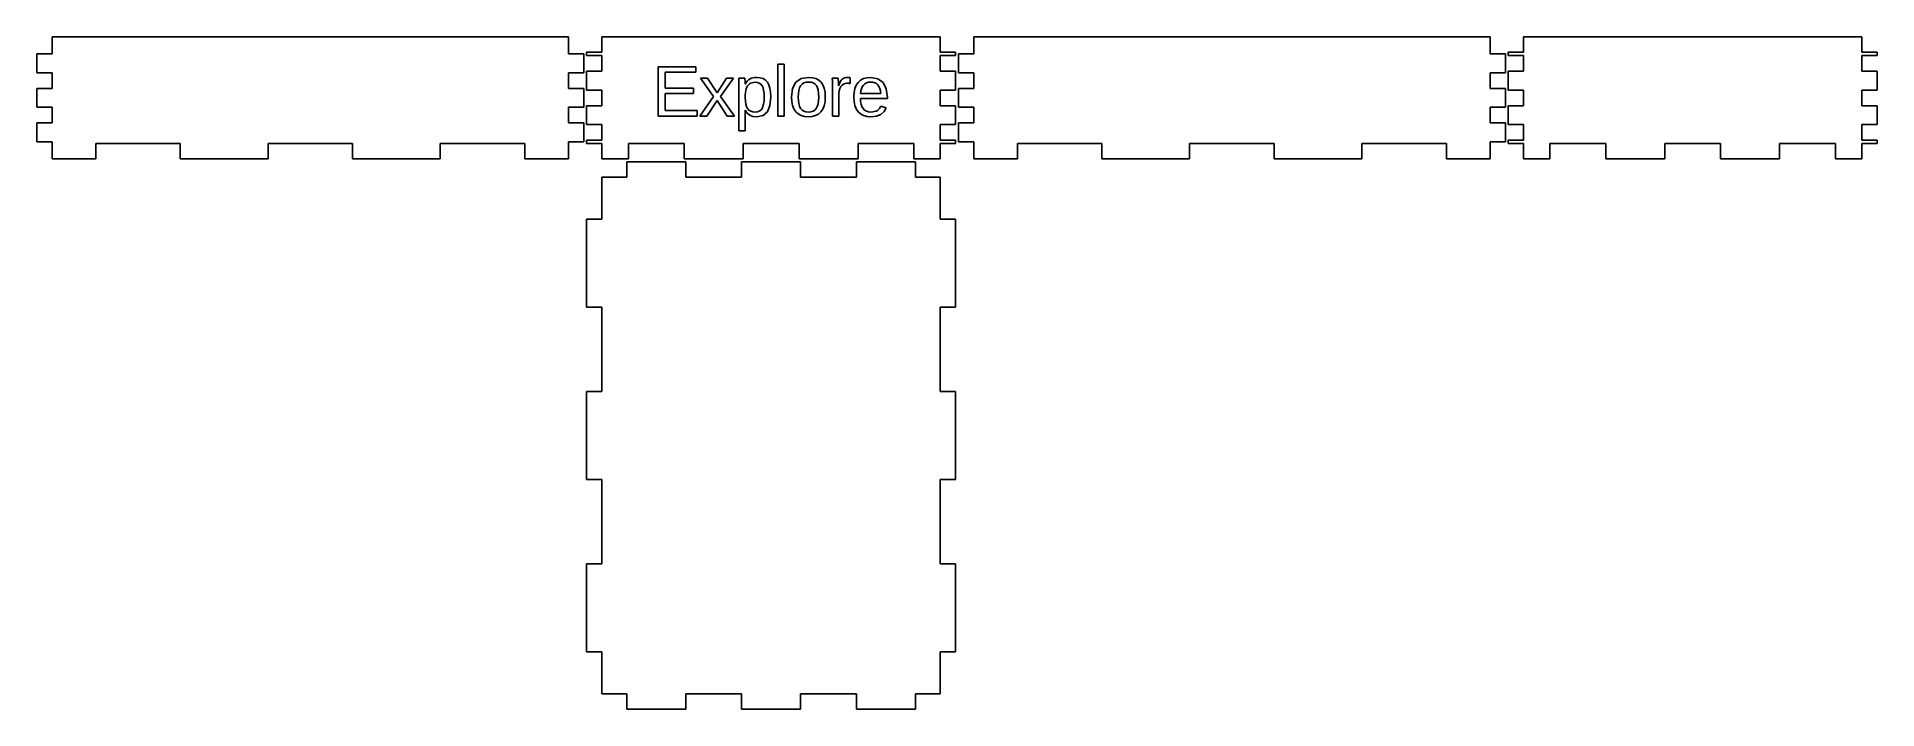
# Model space of a CAD drawing. Header units: metres. Extents: x -128 to 193, y -165 to -48.
import ezdxf

# ---------------------------------------------------------------- set-up
doc = ezdxf.new("R2010")
doc.units = ezdxf.units.M

msp = doc.modelspace()

# ---------------------------------------------------------------- linework, layer by layer
for p, q in [((-35.285, -47.625), (-125.215, -47.625)), ((-125.215, -47.625), (-125.215, -50.61)), ((-35.285, -50.61), (-35.285, -47.625)), ((29.465, -47.625), (-29.465, -47.625)), ((-29.465, -47.625), (-29.465, -50.285)), ((29.465, -50.285), (29.465, -47.625)), ((125.215, -47.625), (35.285, -47.625)), ((35.285, -47.625), (35.285, -50.61)), ((125.215, -50.61), (125.215, -47.625)), ((189.965, -47.625), (131.035, -47.625)), ((131.035, -47.625), (131.035, -50.285)), ((189.965, -50.285), (189.965, -47.625)), ((-125.215, -50.61), (-127.875, -50.61)), ((-127.875, -50.61), (-127.875, -53.89)), ((-32.625, -50.61), (-35.285, -50.61)), ((-32.625, -53.89), (-32.625, -50.61)), ((-29.465, -50.285), (-32.125, -50.285)), ((-32.125, -50.285), (-32.125, -50.89)), ((-32.125, -50.89), (-29.465, -50.89)), ((-29.465, -50.89), (-29.465, -53.61)), ((32.125, -50.285), (29.465, -50.285)), ((29.465, -53.61), (29.465, -50.89)), ((29.465, -50.89), (32.125, -50.89)), ((32.125, -50.89), (32.125, -50.285)), ((35.285, -50.61), (32.625, -50.61)), ((32.625, -50.61), (32.625, -53.89)), ((127.875, -50.61), (125.215, -50.61)), ((127.875, -53.89), (127.875, -50.61)), ((131.035, -50.285), (128.375, -50.285)), ((128.375, -50.285), (128.375, -50.89)), ((128.375, -50.89), (131.035, -50.89)), ((131.035, -50.89), (131.035, -53.61)), ((192.625, -50.285), (189.965, -50.285)), ((189.965, -53.61), (189.965, -50.89)), ((189.965, -50.89), (192.625, -50.89)), ((192.625, -50.89), (192.625, -50.285)), ((-127.875, -53.89), (-125.215, -53.89)), ((-125.215, -53.89), (-125.215, -56.61)), ((-35.285, -56.61), (-35.285, -53.89)), ((-35.285, -53.89), (-32.625, -53.89)), ((-29.465, -53.61), (-32.125, -53.61)), ((-32.125, -53.61), (-32.125, -56.89)), ((-19.6391, -61.4062), (-19.6391, -52.8303)), ((-19.6391, -52.8303), (-13.1281, -52.8303)), ((-13.1281, -53.7812), (-18.4751, -53.7812)), ((-18.4751, -53.7812), (-18.4751, -56.5423)), ((-13.1281, -52.8303), (-13.1281, -53.7812)), ((1.17386, -61.4062), (1.17386, -52.3823)), ((1.17386, -52.3823), (2.27086, -52.3823)), ((2.27086, -52.3823), (2.27086, -61.4062)), ((32.125, -53.61), (29.465, -53.61)), ((32.125, -56.89), (32.125, -53.61)), ((32.625, -53.89), (35.285, -53.89)), ((35.285, -53.89), (35.285, -56.61)), ((125.215, -56.61), (125.215, -53.89)), ((125.215, -53.89), (127.875, -53.89)), ((131.035, -53.61), (128.375, -53.61)), ((128.375, -53.61), (128.375, -56.89)), ((192.625, -53.61), (189.965, -53.61)), ((192.625, -56.89), (192.625, -53.61)), ((-125.215, -56.61), (-127.875, -56.61)), ((-127.875, -56.61), (-127.875, -59.89)), ((-32.625, -56.61), (-35.285, -56.61)), ((-32.625, -59.89), (-32.625, -56.61)), ((-32.125, -56.89), (-29.465, -56.89)), ((-29.465, -56.89), (-29.465, -59.61)), ((-18.4751, -56.5423), (-13.4931, -56.5423)), ((-13.4931, -57.4803), (-18.4751, -57.4803)), ((-18.4751, -57.4803), (-18.4751, -60.4552)), ((-13.4931, -56.5423), (-13.4931, -57.4803)), ((-10.0312, -58.0193), (-12.2822, -54.8143)), ((-12.2822, -54.8143), (-11.0692, -54.8143)), ((-11.0692, -54.8143), (-9.40919, -57.3793)), ((-9.40919, -57.3793), (-7.76219, -54.8143)), ((-6.5372, -54.8143), (-8.78819, -58.0073)), ((-7.76219, -54.8143), (-6.5372, -54.8143)), ((-5.62326, -55.0211), (-5.63945, -54.8143)), ((-5.63945, -54.8143), (-4.57845, -54.8143)), ((-5.61169, -55.3138), (-5.62326, -55.0211)), ((-5.60475, -55.6921), (-5.61169, -55.3138)), ((-5.60245, -56.1562), (-5.60475, -55.6921)), ((-5.60245, -63.9662), (-5.60245, -56.1562)), ((-4.57845, -54.8143), (-4.57507, -54.834)), ((-4.57507, -54.834), (-4.55382, -55.0703)), ((-4.55382, -55.0703), (-4.53983, -55.2983)), ((-4.53983, -55.2983), (-4.52119, -55.702)), ((-4.52119, -55.702), (-4.51744, -55.8653)), ((-4.51744, -55.8653), (-4.49344, -55.8653)), ((-4.45795, -57.3393), (-4.49358, -57.7413)), ((-4.49344, -55.8653), (-4.3362, -55.5802)), ((-4.39857, -56.9813), (-4.45795, -57.3393)), ((-4.31544, -56.6673), (-4.39857, -56.9813)), ((-4.3362, -55.5802), (-4.15544, -55.336)), ((-4.20901, -56.3946), (-4.31544, -56.6673)), ((-4.08069, -56.1605), (-4.20901, -56.3946)), ((-4.15544, -55.336), (-3.9512, -55.1327)), ((-3.93051, -55.9651), (-4.08069, -56.1605)), ((-3.9512, -55.1327), (-3.72345, -54.9703)), ((-3.75844, -55.8083), (-3.93051, -55.9651)), ((-3.55782, -55.6879), (-3.75844, -55.8083)), ((-3.72345, -54.9703), (-3.46501, -54.846)), ((-3.32195, -55.602), (-3.55782, -55.6879)), ((-3.46501, -54.846), (-3.1687, -54.7573)), ((-3.05083, -55.5504), (-3.32195, -55.602)), ((-3.1687, -54.7573), (-2.8345, -54.704)), ((-2.74445, -55.5333), (-3.05083, -55.5504)), ((-2.8345, -54.704), (-2.46245, -54.6863)), ((-2.3692, -55.5703), (-2.74445, -55.5333)), ((-2.46245, -54.6863), (-1.89426, -54.7374)), ((-2.04845, -55.6815), (-2.3692, -55.5703)), ((-1.7822, -55.8668), (-2.04845, -55.6815)), ((-1.89426, -54.7374), (-1.40269, -54.891)), ((-1.57045, -56.1263), (-1.7822, -55.8668)), ((-1.40901, -56.4721), (-1.57045, -56.1263)), ((-1.2937, -56.9165), (-1.40901, -56.4721)), ((-1.40269, -54.891), (-0.98776, -55.1469)), ((-1.2245, -57.4596), (-1.2937, -56.9165)), ((-1.20145, -58.1013), (-1.2245, -57.4596)), ((-0.98776, -55.1469), (-0.64945, -55.5053)), ((-0.64945, -55.5053), (-0.38695, -55.9727)), ((-0.38695, -55.9727), (-0.19945, -56.557)), ((-0.19945, -56.557), (-0.08694, -57.2582)), ((-0.08694, -57.2582), (-0.04944, -58.0763)), ((3.56886, -58.1043), (3.75281, -56.6089)), ((3.75281, -56.6089), (4.30461, -55.5408)), ((4.30461, -55.5408), (5.2243, -54.8999)), ((4.7475, -57.4768), (4.72087, -58.1043)), ((4.82736, -56.9383), (4.7475, -57.4768)), ((4.96049, -56.4888), (4.82736, -56.9383)), ((5.14687, -56.1283), (4.96049, -56.4888)), ((5.39343, -55.8518), (5.14687, -56.1283)), ((5.2243, -54.8999), (6.51187, -54.6863)), ((5.70612, -55.6543), (5.39343, -55.8518)), ((6.08493, -55.5358), (5.70612, -55.6543)), ((6.52986, -55.4963), (6.08493, -55.5358)), ((6.51187, -54.6863), (7.21468, -54.7383)), ((6.97061, -55.535), (6.52986, -55.4963)), ((7.34286, -55.6513), (6.97061, -55.535)), ((7.21468, -54.7383), (7.81812, -54.8945)), ((7.64662, -55.845), (7.34286, -55.6513)), ((7.88187, -56.1163), (7.64662, -55.845)), ((7.81812, -54.8945), (8.32217, -55.1548)), ((8.05818, -56.473), (7.88187, -56.1163)), ((8.18411, -56.9233), (8.05818, -56.473)), ((8.25967, -57.467), (8.18411, -56.9233)), ((8.28487, -58.1043), (8.25967, -57.467)), ((8.32217, -55.1548), (8.72687, -55.5193)), ((8.72687, -55.5193), (9.03749, -55.9932)), ((9.03749, -55.9932), (9.25937, -56.582)), ((9.25937, -56.582), (9.39249, -57.2857)), ((9.39249, -57.2857), (9.43687, -58.1043)), ((10.6709, -55.2256), (10.6552, -54.8143)), ((10.6552, -54.8143), (11.6902, -54.8143)), ((10.6822, -55.6185), (10.6709, -55.2256)), ((10.6889, -55.9931), (10.6822, -55.6185)), ((10.6912, -56.3493), (10.6889, -55.9931)), ((10.6912, -61.4062), (10.6912, -56.3493)), ((11.6902, -54.8143), (11.7269, -55.7073)), ((11.7269, -55.7073), (11.7361, -55.9865)), ((11.7361, -55.9865), (11.7392, -56.1543)), ((11.7392, -56.1543), (11.7632, -56.1543)), ((11.7632, -56.1543), (11.8996, -55.7643)), ((11.8107, -57.4491), (11.7882, -57.9663)), ((11.8782, -56.9958), (11.8107, -57.4491)), ((11.9907, -56.6061), (11.8782, -56.9958)), ((11.8996, -55.7643), (12.0459, -55.4415)), ((12.1482, -56.2803), (11.9907, -56.6061)), ((12.0459, -55.4415), (12.2021, -55.1858)), ((12.3484, -56.0226), (12.1482, -56.2803)), ((12.2021, -55.1858), (12.3682, -54.9973)), ((12.5892, -55.8385), (12.3484, -56.0226)), ((12.3682, -54.9973), (12.5567, -54.8612)), ((12.5567, -54.8612), (12.7802, -54.764)), ((12.8704, -55.7281), (12.5892, -55.8385)), ((12.7802, -54.764), (13.0387, -54.7057)), ((13.1922, -55.6913), (12.8704, -55.7281)), ((13.0387, -54.7057), (13.3322, -54.6863)), ((13.3661, -55.6951), (13.1922, -55.6913)), ((13.3322, -54.6863), (13.4426, -54.6901)), ((13.5217, -55.7065), (13.3661, -55.6951)), ((13.4426, -54.6901), (13.5537, -54.7015)), ((13.6591, -55.7256), (13.5217, -55.7065)), ((13.5537, -54.7015), (13.6656, -54.7206)), ((13.7782, -55.7523), (13.6591, -55.7256)), ((13.6656, -54.7206), (13.7782, -54.7473)), ((13.7782, -54.7473), (13.7782, -55.7523)), ((14.4118, -58.0673), (14.4594, -57.2974)), ((14.4594, -57.2974), (14.602, -56.6228)), ((14.602, -56.6228), (14.8398, -56.0434)), ((14.8398, -56.0434), (15.1728, -55.5593)), ((15.1728, -55.5593), (15.5945, -55.1773)), ((15.6205, -57.0593), (15.5758, -57.5023)), ((15.5758, -57.5023), (19.1108, -57.5023)), ((15.5945, -55.1773), (16.0978, -54.9045)), ((15.7185, -56.6665), (15.6205, -57.0593)), ((15.87, -56.3238), (15.7185, -56.6665)), ((16.0748, -56.0312), (15.87, -56.3238)), ((16.3269, -55.7972), (16.0748, -56.0312)), ((16.0978, -54.9045), (16.6825, -54.7408)), ((16.6203, -55.63), (16.3269, -55.7972)), ((16.9549, -55.5297), (16.6203, -55.63)), ((16.6825, -54.7408), (17.3488, -54.6863)), ((17.3308, -55.4963), (16.9549, -55.5297)), ((17.7159, -55.5263), (17.3308, -55.4963)), ((17.3488, -54.6863), (18.6153, -54.9056)), ((18.053, -55.6163), (17.7159, -55.5263)), ((18.3423, -55.7663), (18.053, -55.6163)), ((18.5838, -55.9763), (18.3423, -55.7663)), ((18.7802, -56.2516), (18.5838, -55.9763)), ((18.6153, -54.9056), (19.52, -55.5638)), ((18.9335, -56.5978), (18.7802, -56.2516)), ((19.0437, -57.0146), (18.9335, -56.5978)), ((19.1108, -57.5023), (19.0437, -57.0146)), ((19.52, -55.5638), (20.0629, -56.6606)), ((20.0629, -56.6606), (20.2438, -58.1963)), ((29.465, -59.61), (29.465, -56.89)), ((29.465, -56.89), (32.125, -56.89)), ((35.285, -56.61), (32.625, -56.61)), ((32.625, -56.61), (32.625, -59.89)), ((127.875, -56.61), (125.215, -56.61)), ((127.875, -59.89), (127.875, -56.61)), ((128.375, -56.89), (131.035, -56.89)), ((131.035, -56.89), (131.035, -59.61)), ((189.965, -59.61), (189.965, -56.89)), ((189.965, -56.89), (192.625, -56.89)), ((-127.875, -59.89), (-125.215, -59.89)), ((-125.215, -59.89), (-125.215, -62.61)), ((-35.285, -62.61), (-35.285, -59.89)), ((-35.285, -59.89), (-32.625, -59.89)), ((-29.465, -59.61), (-32.125, -59.61)), ((-32.125, -59.61), (-32.125, -62.89)), ((-18.4751, -60.4552), (-12.8781, -60.4552)), ((-12.8781, -60.4552), (-12.8781, -61.4062)), ((-12.3922, -61.4062), (-10.0312, -58.0193)), ((-9.40919, -58.7012), (-11.2102, -61.4062)), ((-7.6212, -61.4062), (-9.40919, -58.7012)), ((-8.78819, -58.0073), (-6.39619, -61.4062)), ((-4.49945, -60.3862), (-4.53044, -60.3862)), ((-4.53044, -60.3862), (-4.5195, -60.4684)), ((-4.5195, -60.4684), (-4.51169, -60.6667)), ((-4.51169, -60.6667), (-4.507, -60.9814)), ((-4.49358, -57.7413), (-4.50545, -58.1873)), ((-4.50545, -58.1873), (-4.47975, -58.7955)), ((-4.17676, -60.8885), (-4.49945, -60.3862)), ((-4.47975, -58.7955), (-4.40269, -59.3182)), ((-4.40269, -59.3182), (-4.27426, -59.7555)), ((-4.27426, -59.7555), (-4.09445, -60.1072)), ((-3.72969, -61.2472), (-4.17676, -60.8885)), ((-4.09445, -60.1072), (-3.85632, -60.3772)), ((-3.85632, -60.3772), (-3.55394, -60.57)), ((-3.55394, -60.57), (-3.18732, -60.6857)), ((-3.18732, -60.6857), (-2.75644, -60.7242)), ((-2.75644, -60.7242), (-2.37839, -60.6866)), ((-2.37839, -60.6866), (-2.05519, -60.5737)), ((-2.05519, -60.5737), (-1.78688, -60.3856)), ((-1.78688, -60.3856), (-1.57344, -60.1222)), ((-1.57344, -60.1222), (-1.41069, -59.7698)), ((-1.41069, -59.7698), (-1.29445, -59.3155)), ((-0.6527, -60.6697), (-1.40675, -61.3181)), ((-1.29445, -59.3155), (-1.2247, -58.7593)), ((-1.2247, -58.7593), (-1.20145, -58.1013)), ((-0.20026, -59.5891), (-0.6527, -60.6697)), ((-0.04944, -58.0763), (-0.20026, -59.5891)), ((3.61475, -58.8882), (3.56886, -58.1043)), ((3.75237, -59.5742), (3.61475, -58.8882)), ((3.98174, -60.1622), (3.75237, -59.5742)), ((4.30287, -60.6522), (3.98174, -60.1622)), ((4.71431, -61.0381), (4.30287, -60.6522)), ((4.72087, -58.1043), (4.74712, -58.7171)), ((4.74712, -58.7171), (4.82587, -59.2487)), ((4.82587, -59.2487), (4.95712, -59.6991)), ((4.95712, -59.6991), (5.14087, -60.0682)), ((5.14087, -60.0682), (5.38142, -60.3552)), ((5.38142, -60.3552), (5.68211, -60.5602)), ((5.68211, -60.5602), (6.04292, -60.6832)), ((6.04292, -60.6832), (6.46387, -60.7242)), ((6.46387, -60.7242), (6.91887, -60.6846)), ((6.91887, -60.6846), (7.30386, -60.5655)), ((7.30386, -60.5655), (7.61887, -60.3671)), ((7.61887, -60.3671), (7.86386, -60.0892)), ((7.86386, -60.0892), (8.04805, -59.7271)), ((8.04805, -59.7271), (8.17961, -59.2755)), ((8.17961, -59.2755), (8.25856, -58.7346)), ((8.67787, -60.6862), (8.256, -61.0572)), ((8.25856, -58.7346), (8.28487, -58.1043)), ((9.00993, -60.2065), (8.67787, -60.6862)), ((9.24712, -59.6162), (9.00993, -60.2065)), ((9.38943, -58.9155), (9.24712, -59.6162)), ((9.43687, -58.1043), (9.38943, -58.9155)), ((11.7882, -57.9663), (11.7882, -61.4062)), ((14.4594, -58.8747), (14.4118, -58.0673)), ((14.602, -59.5762), (14.4594, -58.8747)), ((14.8398, -60.1717), (14.602, -59.5762)), ((15.1728, -60.6612), (14.8398, -60.1717)), ((15.5972, -61.0432), (15.1728, -60.6612)), ((20.2438, -58.3432), (15.5638, -58.3432)), ((15.5638, -58.3432), (15.5929, -58.8784)), ((15.5929, -58.8784), (15.6803, -59.3487)), ((15.6803, -59.3487), (15.8259, -59.7544)), ((15.8259, -59.7544), (16.0298, -60.0952)), ((16.0298, -60.0952), (16.2897, -60.3647)), ((16.2897, -60.3647), (16.6033, -60.5572)), ((16.6033, -60.5572), (16.9707, -60.6727)), ((16.9707, -60.6727), (17.3918, -60.7112)), ((17.3918, -60.7112), (17.7282, -60.693)), ((17.7282, -60.693), (18.0295, -60.6382)), ((18.0295, -60.6382), (18.2957, -60.547)), ((18.2957, -60.547), (18.5268, -60.4192)), ((18.5268, -60.4192), (18.723, -60.2631)), ((18.723, -60.2631), (18.8848, -60.0875)), ((18.8848, -60.0875), (19.012, -59.8925)), ((19.012, -59.8925), (19.1048, -59.6782)), ((19.6797, -60.6461), (19.1043, -61.1395)), ((19.1048, -59.6782), (20.0678, -59.9552)), ((20.0678, -59.9552), (19.6797, -60.6461)), ((20.2438, -58.1963), (20.2438, -58.3432)), ((32.125, -59.61), (29.465, -59.61)), ((32.125, -62.89), (32.125, -59.61)), ((32.625, -59.89), (35.285, -59.89)), ((35.285, -59.89), (35.285, -62.61)), ((125.215, -62.61), (125.215, -59.89)), ((125.215, -59.89), (127.875, -59.89)), ((131.035, -59.61), (128.375, -59.61)), ((128.375, -59.61), (128.375, -62.89)), ((192.625, -59.61), (189.965, -59.61)), ((192.625, -62.89), (192.625, -59.61)), ((-125.215, -62.61), (-127.875, -62.61)), ((-127.875, -62.61), (-127.875, -65.89)), ((-32.625, -62.61), (-35.285, -62.61)), ((-32.625, -65.89), (-32.625, -62.61)), ((-32.125, -62.89), (-29.465, -62.89)), ((-29.465, -62.89), (-29.465, -65.61)), ((-12.8781, -61.4062), (-19.6391, -61.4062)), ((-11.2102, -61.4062), (-12.3922, -61.4062)), ((-6.39619, -61.4062), (-7.6212, -61.4062)), ((-4.50545, -63.9662), (-5.60245, -63.9662)), ((-4.507, -60.9814), (-4.50545, -61.4122)), ((-4.50545, -61.4122), (-4.50545, -63.9662)), ((-3.15826, -61.4625), (-3.72969, -61.2472)), ((-2.46245, -61.5342), (-3.15826, -61.4625)), ((-1.40675, -61.3181), (-2.46245, -61.5342)), ((2.27086, -61.4062), (1.17386, -61.4062)), ((5.21362, -61.3137), (4.71431, -61.0381)), ((5.80081, -61.4791), (5.21362, -61.3137)), ((6.47586, -61.5342), (5.80081, -61.4791)), ((7.155, -61.4812), (6.47586, -61.5342)), ((7.74837, -61.3222), (7.155, -61.4812)), ((8.256, -61.0572), (7.74837, -61.3222)), ((11.7882, -61.4062), (10.6912, -61.4062)), ((16.1085, -61.316), (15.5972, -61.0432)), ((16.7067, -61.4797), (16.1085, -61.316)), ((17.3918, -61.5342), (16.7067, -61.4797)), ((18.3417, -61.4356), (17.3918, -61.5342)), ((19.1043, -61.1395), (18.3417, -61.4356)), ((29.465, -65.61), (29.465, -62.89)), ((29.465, -62.89), (32.125, -62.89)), ((35.285, -62.61), (32.625, -62.61)), ((32.625, -62.61), (32.625, -65.89)), ((127.875, -62.61), (125.215, -62.61)), ((127.875, -65.89), (127.875, -62.61)), ((128.375, -62.89), (131.035, -62.89)), ((131.035, -62.89), (131.035, -65.61)), ((189.965, -65.61), (189.965, -62.89)), ((189.965, -62.89), (192.625, -62.89)), ((-127.875, -65.89), (-125.215, -65.89)), ((-125.215, -65.89), (-125.215, -68.875)), ((-117.61, -66.215), (-102.89, -66.215)), ((-117.61, -68.875), (-117.61, -66.215)), ((-102.89, -66.215), (-102.89, -68.875)), ((-87.61, -68.875), (-87.61, -66.215)), ((-87.61, -66.215), (-72.89, -66.215)), ((-72.89, -66.215), (-72.89, -68.875)), ((-57.61, -68.875), (-57.61, -66.215)), ((-57.61, -66.215), (-42.89, -66.215)), ((-42.89, -66.215), (-42.89, -68.875)), ((-35.285, -68.875), (-35.285, -65.89)), ((-35.285, -65.89), (-32.625, -65.89)), ((-29.465, -65.61), (-32.125, -65.61)), ((-32.125, -65.61), (-32.125, -66.215)), ((-32.125, -66.215), (-29.465, -66.215)), ((-29.465, -66.215), (-29.465, -68.875)), ((-24.86, -66.215), (-15.14, -66.215)), ((-24.86, -68.875), (-24.86, -66.215)), ((-15.14, -66.215), (-15.14, -68.875)), ((-4.85999, -68.875), (-4.85999, -66.215)), ((-4.85999, -66.215), (4.85999, -66.215)), ((4.85999, -66.215), (4.85999, -68.875)), ((15.14, -68.875), (15.14, -66.215)), ((15.14, -66.215), (24.86, -66.215)), ((24.86, -66.215), (24.86, -68.875)), ((32.125, -65.61), (29.465, -65.61)), ((29.465, -68.875), (29.465, -66.215)), ((29.465, -66.215), (32.125, -66.215)), ((32.125, -66.215), (32.125, -65.61)), ((32.625, -65.89), (35.285, -65.89)), ((35.285, -65.89), (35.285, -68.875)), ((42.89, -66.215), (57.61, -66.215)), ((42.89, -68.875), (42.89, -66.215)), ((57.61, -66.215), (57.61, -68.875)), ((72.89, -68.875), (72.89, -66.215)), ((72.89, -66.215), (87.61, -66.215)), ((87.61, -66.215), (87.61, -68.875)), ((102.89, -68.875), (102.89, -66.215)), ((102.89, -66.215), (117.61, -66.215)), ((117.61, -66.215), (117.61, -68.875)), ((125.215, -68.875), (125.215, -65.89)), ((125.215, -65.89), (127.875, -65.89)), ((131.035, -65.61), (128.375, -65.61)), ((128.375, -65.61), (128.375, -66.215)), ((128.375, -66.215), (131.035, -66.215)), ((131.035, -66.215), (131.035, -68.875)), ((135.64, -66.215), (145.36, -66.215)), ((135.64, -68.875), (135.64, -66.215)), ((145.36, -66.215), (145.36, -68.875)), ((155.64, -68.875), (155.64, -66.215)), ((155.64, -66.215), (165.36, -66.215)), ((165.36, -66.215), (165.36, -68.875)), ((175.64, -68.875), (175.64, -66.215)), ((175.64, -66.215), (185.36, -66.215)), ((185.36, -66.215), (185.36, -68.875)), ((192.625, -65.61), (189.965, -65.61)), ((189.965, -68.875), (189.965, -66.215)), ((189.965, -66.215), (192.625, -66.215)), ((192.625, -66.215), (192.625, -65.61)), ((-125.215, -68.875), (-117.61, -68.875)), ((-102.89, -68.875), (-87.61, -68.875)), ((-72.89, -68.875), (-57.61, -68.875)), ((-42.89, -68.875), (-35.285, -68.875)), ((-29.465, -68.875), (-24.86, -68.875)), ((-14.86, -69.375), (-25.14, -69.375)), ((-25.14, -69.375), (-25.14, -72.035)), ((-15.14, -68.875), (-4.85999, -68.875)), ((-14.86, -72.035), (-14.86, -69.375)), ((5.14, -69.375), (-5.14, -69.375)), ((-5.14, -69.375), (-5.14, -72.035)), ((4.85999, -68.875), (15.14, -68.875)), ((5.14, -72.035), (5.14, -69.375)), ((25.14, -69.375), (14.86, -69.375)), ((14.86, -69.375), (14.86, -72.035)), ((24.86, -68.875), (29.465, -68.875)), ((25.14, -72.035), (25.14, -69.375)), ((35.285, -68.875), (42.89, -68.875)), ((57.61, -68.875), (72.89, -68.875)), ((87.61, -68.875), (102.89, -68.875)), ((117.61, -68.875), (125.215, -68.875)), ((131.035, -68.875), (135.64, -68.875)), ((145.36, -68.875), (155.64, -68.875)), ((165.36, -68.875), (175.64, -68.875)), ((185.36, -68.875), (189.965, -68.875)), ((-25.14, -72.035), (-29.465, -72.035)), ((-29.465, -72.035), (-29.465, -79.36)), ((-5.14, -72.035), (-14.86, -72.035)), ((14.86, -72.035), (5.14, -72.035)), ((29.465, -72.035), (25.14, -72.035)), ((29.465, -79.36), (29.465, -72.035)), ((-29.465, -79.36), (-32.125, -79.36)), ((-32.125, -79.36), (-32.125, -94.64)), ((32.125, -79.36), (29.465, -79.36)), ((32.125, -94.64), (32.125, -79.36)), ((-32.125, -94.64), (-29.465, -94.64)), ((-29.465, -94.64), (-29.465, -109.36)), ((29.465, -109.36), (29.465, -94.64)), ((29.465, -94.64), (32.125, -94.64)), ((-29.465, -109.36), (-32.125, -109.36)), ((-32.125, -109.36), (-32.125, -124.64)), ((32.125, -109.36), (29.465, -109.36)), ((32.125, -124.64), (32.125, -109.36)), ((-32.125, -124.64), (-29.465, -124.64)), ((-29.465, -124.64), (-29.465, -139.36)), ((29.465, -139.36), (29.465, -124.64)), ((29.465, -124.64), (32.125, -124.64)), ((-29.465, -139.36), (-32.125, -139.36)), ((-32.125, -139.36), (-32.125, -154.64)), ((32.125, -139.36), (29.465, -139.36)), ((32.125, -154.64), (32.125, -139.36)), ((-32.125, -154.64), (-29.465, -154.64)), ((-29.465, -154.64), (-29.465, -161.965)), ((29.465, -161.965), (29.465, -154.64)), ((29.465, -154.64), (32.125, -154.64)), ((-29.465, -161.965), (-25.14, -161.965)), ((-25.14, -161.965), (-25.14, -164.625)), ((-14.86, -161.965), (-5.14, -161.965)), ((-14.86, -164.625), (-14.86, -161.965)), ((-5.14, -161.965), (-5.14, -164.625)), ((5.13998, -164.625), (5.13998, -161.965)), ((5.13998, -161.965), (14.86, -161.965)), ((14.86, -161.965), (14.86, -164.625)), ((25.14, -164.625), (25.14, -161.965)), ((25.14, -161.965), (29.465, -161.965)), ((-25.14, -164.625), (-14.86, -164.625)), ((-5.14, -164.625), (5.13998, -164.625)), ((14.86, -164.625), (25.14, -164.625))]:
    msp.add_line(p, q)

doc.saveas('drawing.dxf')
